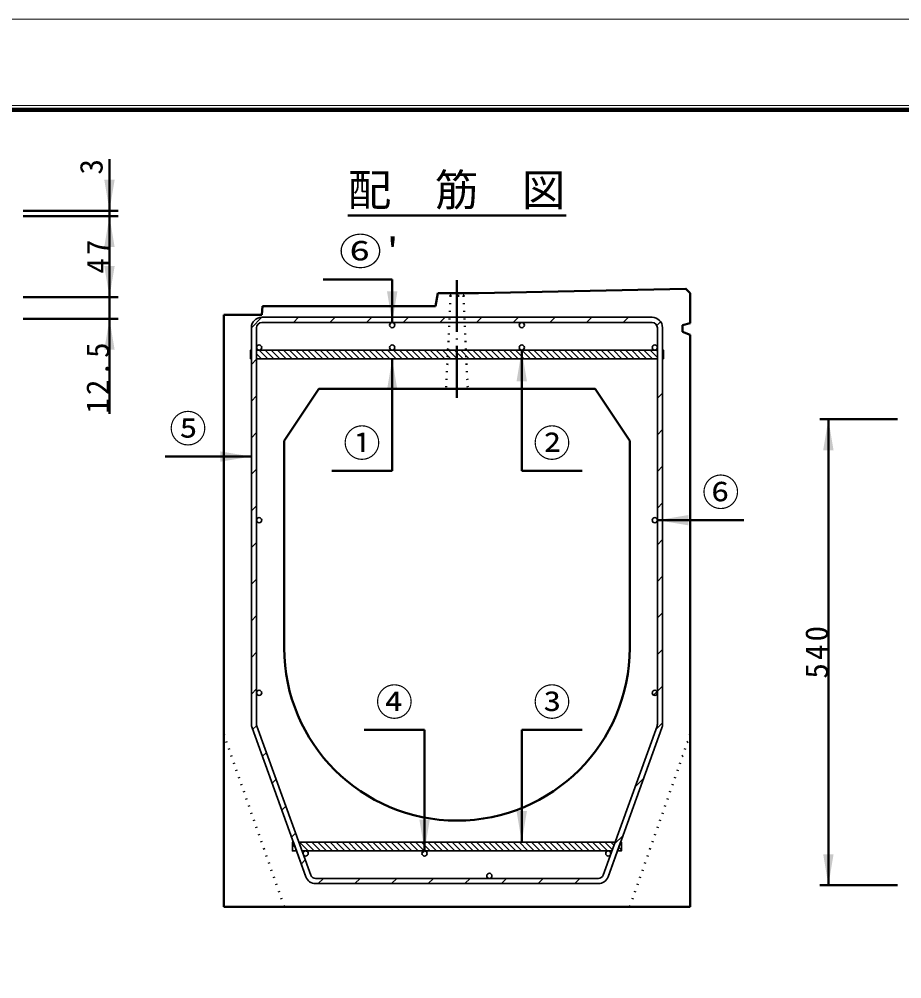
# Model space of a CAD drawing. Units: millimetres, scale not verified. Extents: x -2102 to 2102, y -1485 to 1485.
# Drawn here: x -1209 to -187, y 373 to 1485 of the extents above; entities that cross this region are included whole.
import ezdxf
from ezdxf.enums import TextEntityAlignment as Align

# ---------------------------------------------------------------- set-up
doc = ezdxf.new("R2010")
doc.units = ezdxf.units.MM
doc.header["$LTSCALE"] = 5
doc.linetypes.add('DOTTED', pattern=[1.75, 0.25, -1.5])
doc.linetypes.add('LONG_DASHED_DOTTED', pattern=[15.25, 12, -1.5, 0.25, -1.5])
doc.layers.add('0-0_V-nasSTD', color=7, linetype='Continuous', lineweight=35)
doc.layers.add('0-1_0', color=7, linetype='Continuous', lineweight=50)
doc.styles.add('ＭＳ ゴシック', font='')
doc.styles.get('ＭＳ ゴシック').set_extended_font_data('MS Gothic')

msp = doc.modelspace()

# ---------------------------------------------------------------- linework, layer by layer
at = {"layer": '0-0_V-nasSTD', "lineweight": 50}
for p, q in [((-777.328, 1183.644), (-777.328, 1133.644)), ((-927.328, 1152.691), (-928.328, 1142.691)), ((-972.328, 1142.691), (-928.328, 1142.691))]:
    msp.add_line(p, q, dxfattribs=at)
at = {"layer": '0-0_V-nasSTD'}
for p, q in [((-931.387, 1101.644), (-921.387, 1091.644)), ((-924.316, 1101.644), (-914.316, 1091.644)), ((-917.245, 1101.644), (-907.245, 1091.644)), ((-910.174, 1101.644), (-900.174, 1091.644)), ((-903.103, 1101.644), (-893.103, 1091.644)), ((-896.032, 1101.644), (-886.032, 1091.644)), ((-888.961, 1101.644), (-878.961, 1091.644)), ((-881.89, 1101.644), (-871.89, 1091.644)), ((-874.819, 1101.644), (-864.819, 1091.644)), ((-867.748, 1101.644), (-857.748, 1091.644)), ((-860.677, 1101.644), (-850.677, 1091.644)), ((-853.606, 1101.644), (-843.606, 1091.644)), ((-846.535, 1101.644), (-836.535, 1091.644)), ((-839.463, 1101.644), (-829.463, 1091.644)), ((-832.392, 1101.644), (-822.392, 1091.644)), ((-825.321, 1101.644), (-815.321, 1091.644)), ((-818.25, 1101.644), (-808.25, 1091.644)), ((-811.179, 1101.644), (-801.179, 1091.644)), ((-804.108, 1101.644), (-794.108, 1091.644)), ((-797.037, 1101.644), (-787.037, 1091.644)), ((-789.966, 1101.644), (-779.966, 1091.644)), ((-782.895, 1101.644), (-772.895, 1091.644)), ((-775.824, 1101.644), (-765.824, 1091.644)), ((-768.753, 1101.644), (-758.753, 1091.644)), ((-761.682, 1101.644), (-751.682, 1091.644)), ((-754.611, 1101.644), (-744.611, 1091.644)), ((-747.54, 1101.644), (-737.54, 1091.644)), ((-740.468, 1101.644), (-730.468, 1091.644)), ((-733.397, 1101.644), (-723.397, 1091.644)), ((-726.326, 1101.644), (-716.326, 1091.644)), ((-719.255, 1101.644), (-709.255, 1091.644)), ((-712.184, 1101.644), (-702.184, 1091.644)), ((-705.113, 1101.644), (-695.113, 1091.644)), ((-698.042, 1101.644), (-688.042, 1091.644)), ((-690.971, 1101.644), (-680.971, 1091.644)), ((-683.9, 1101.644), (-673.9, 1091.644)), ((-676.829, 1101.644), (-666.829, 1091.644)), ((-669.758, 1101.644), (-659.758, 1091.644)), ((-662.687, 1101.644), (-652.687, 1091.644)), ((-655.616, 1101.644), (-645.616, 1091.644)), ((-648.545, 1101.644), (-638.545, 1091.644)), ((-641.474, 1101.644), (-631.474, 1091.644)), ((-634.402, 1101.644), (-624.402, 1091.644)), ((-627.331, 1101.644), (-617.331, 1091.644)), ((-620.26, 1101.644), (-610.26, 1091.644)), ((-613.189, 1101.644), (-603.189, 1091.644)), ((-606.118, 1101.644), (-596.118, 1091.644)), ((-599.047, 1101.644), (-589.047, 1091.644)), ((-591.976, 1101.644), (-581.976, 1091.644)), ((-584.905, 1101.644), (-574.905, 1091.644)), ((-577.834, 1101.644), (-567.834, 1091.644)), ((-570.763, 1101.644), (-560.763, 1091.644)), ((-563.692, 1101.644), (-553.692, 1091.644)), ((-556.621, 1101.644), (-546.621, 1091.644)), ((-549.55, 1101.644), (-539.55, 1091.644)), ((-542.479, 1101.644), (-532.479, 1091.644)), ((-535.408, 1101.644), (-525.408, 1091.644)), ((-528.336, 1101.644), (-518.336, 1091.644)), ((-521.265, 1101.644), (-511.265, 1091.644)), ((-514.194, 1101.644), (-504.194, 1091.644)), ((-507.123, 1101.644), (-497.123, 1091.644)), ((-500.052, 1101.644), (-490.052, 1091.644)), ((-492.981, 1101.644), (-482.981, 1091.644)), ((-485.91, 1101.644), (-475.91, 1091.644)), ((-478.839, 1101.644), (-470.328, 1093.133)), ((-471.768, 1101.644), (-470.328, 1100.204)), ((-464.328, 1101.275), (-463.328, 1100.275)), ((-941.328, 1097.442), (-940.328, 1096.442)), ((-940.328, 1091.644), (-941.328, 1091.644)), ((-934.328, 1097.514), (-928.458, 1091.644)), ((-464.328, 1094.204), (-463.328, 1093.204)), ((-892.768, 528.671), (-889.522, 525.426)), ((-519.268, 531.644), (-885.389, 531.644)), ((-884.646, 531.644), (-874.646, 521.644)), ((-877.575, 531.644), (-867.575, 521.644)), ((-870.504, 531.644), (-860.504, 521.644)), ((-863.433, 531.644), (-853.433, 521.644)), ((-856.362, 531.644), (-846.362, 521.644)), ((-849.291, 531.644), (-839.291, 521.644)), ((-842.22, 531.644), (-832.22, 521.644)), ((-835.149, 531.644), (-825.149, 521.644)), ((-828.078, 531.644), (-818.078, 521.644)), ((-821.007, 531.644), (-811.007, 521.644)), ((-813.936, 531.644), (-803.936, 521.644)), ((-806.865, 531.644), (-796.865, 521.644)), ((-799.794, 531.644), (-789.794, 521.644)), ((-792.722, 531.644), (-782.722, 521.644)), ((-785.651, 531.644), (-775.651, 521.644)), ((-778.58, 531.644), (-768.58, 521.644)), ((-771.509, 531.644), (-761.509, 521.644)), ((-764.438, 531.644), (-754.438, 521.644)), ((-757.367, 531.644), (-747.367, 521.644)), ((-750.296, 531.644), (-740.296, 521.644)), ((-743.225, 531.644), (-733.225, 521.644)), ((-736.154, 531.644), (-726.154, 521.644)), ((-729.083, 531.644), (-719.083, 521.644)), ((-722.012, 531.644), (-712.012, 521.644)), ((-714.941, 531.644), (-704.941, 521.644)), ((-707.87, 531.644), (-697.87, 521.644)), ((-700.799, 531.644), (-690.799, 521.644)), ((-693.728, 531.644), (-683.728, 521.644)), ((-686.656, 531.644), (-676.656, 521.644)), ((-679.585, 531.644), (-669.585, 521.644)), ((-672.514, 531.644), (-662.514, 521.644)), ((-665.443, 531.644), (-655.443, 521.644)), ((-658.372, 531.644), (-648.372, 521.644)), ((-651.301, 531.644), (-641.301, 521.644)), ((-644.23, 531.644), (-634.23, 521.644)), ((-637.159, 531.644), (-627.159, 521.644)), ((-630.088, 531.644), (-620.088, 521.644)), ((-623.017, 531.644), (-613.017, 521.644)), ((-615.946, 531.644), (-605.946, 521.644)), ((-608.875, 531.644), (-598.875, 521.644)), ((-601.804, 531.644), (-591.804, 521.644)), ((-594.733, 531.644), (-584.733, 521.644)), ((-587.661, 531.644), (-577.661, 521.644)), ((-580.59, 531.644), (-570.59, 521.644)), ((-573.519, 531.644), (-563.519, 521.644)), ((-566.448, 531.644), (-556.448, 521.644)), ((-559.377, 531.644), (-549.377, 521.644)), ((-552.306, 531.644), (-542.306, 521.644)), ((-545.235, 531.644), (-535.235, 521.644)), ((-538.164, 531.644), (-528.164, 521.644)), ((-531.093, 531.644), (-522.405, 522.956)), ((-524.022, 531.644), (-520.529, 528.151)), ((-515.034, 525.704), (-511.889, 522.559)), ((-513.158, 530.899), (-511.889, 529.63)), ((-881.811, 521.738), (-881.717, 521.644))]:
    msp.add_line(p, q, dxfattribs=at)
at = {"layer": '0-0_V-nasSTD', "lineweight": 18}
for points in [[(-2102.5, -1485), (-2102.5, 1485), (2102.5, 1485), (2102.5, -1485)], [(-2002.5, -1385), (-2002.5, 1385), (2002.5, 1385), (2002.5, -1385)]]:
    msp.add_lwpolyline(points, close=True, dxfattribs=at)
at = {"layer": '0-0_V-nasSTD', "lineweight": 100}
msp.add_lwpolyline([(1997.5, -1380), (1997.5, 1380), (-1997.5, 1380)], dxfattribs=at)
at = {"layer": '0-0_V-nasSTD'}
for points in [[(-464.328, 1101.644), (-463.328, 1101.644), (-463.328, 1091.644), (-464.328, 1091.644), (-464.328, 1127.644)], [(-888.157, 521.644), (-892.768, 521.644), (-892.768, 531.644), (-891.768, 531.644), (-877.296, 491.568)], [(-527.36, 491.568), (-512.889, 531.644), (-511.889, 531.644), (-511.889, 521.644), (-516.5, 521.644)]]:
    msp.add_lwpolyline(points, close=True, dxfattribs=at)
for points in [[(-941.328, 1091.644), (-941.328, 1101.644), (-940.328, 1101.644)], [(-777.328, 1101.644), (-931.328, 1101.644), (-934.328, 1101.644)], [(-470.328, 1101.644), (-473.328, 1101.644), (-626.695, 1101.644), (-691.909, 1101.644), (-702.328, 1101.644), (-712.747, 1101.644), (-777.328, 1101.644)], [(-934.328, 1091.644), (-713.21, 1091.644), (-702.328, 1091.644), (-691.446, 1091.644), (-470.328, 1091.644)], [(-881.777, 521.644), (-877.505, 521.644), (-740.083, 521.644), (-528.091, 521.644), (-522.879, 521.644)]]:
    msp.add_lwpolyline(points, dxfattribs=at)
for points in [[(-1110.642, 1299), (-1104.642, 1263), (-1098.642, 1299)], [(-1110.642, 1221), (-1104.642, 1257), (-1098.642, 1221)], [(-1110.642, 1199), (-1104.642, 1163), (-1098.642, 1199)], [(-783.328, 1169.644), (-777.328, 1133.644), (-771.328, 1169.644)], [(-1110.642, 1102), (-1104.642, 1138), (-1098.642, 1102)], [(-633.328, 1065.644), (-627.328, 1101.644), (-621.328, 1065.644)], [(-783.328, 1055.644), (-777.328, 1091.644), (-771.328, 1055.644)], [(-278.328, 985.691), (-272.328, 1021.691), (-266.328, 985.691)], [(-976.328, 972.346), (-976.328, 984.346), (-940.328, 978.346)], [(-470.328, 904.644), (-434.328, 898.644), (-434.328, 910.644)], [(-633.328, 567.644), (-627.328, 531.644), (-621.328, 567.644)], [(-745.828, 557.644), (-739.828, 521.644), (-733.828, 557.644)], [(-278.328, 517.691), (-272.328, 481.691), (-266.328, 517.691)]]:
    msp.add_solid(points, dxfattribs=at)
at = {"layer": '0-1_0'}
for p, q in [((-1104.642, 1323), (-1104.642, 1263)), ((-1204.642, 1263), (-1094.642, 1263)), ((-1204.642, 1257), (-1094.642, 1257)), ((-1104.642, 1257), (-1104.642, 1263)), ((-1104.642, 1163), (-1104.642, 1257)), ((-828.731, 1257.691), (-575.925, 1257.691)), ((-777.328, 1183.644), (-857.328, 1183.644)), ((-724.328, 1167.691), (-727.328, 1152.691)), ((-724.328, 1167.691), (-677.328, 1167.691)), ((-432.328, 1167.691), (-432.328, 1132.706)), ((-1204.642, 1163), (-1094.642, 1163)), ((-1104.642, 1138), (-1104.642, 1163)), ((-727.328, 1152.691), (-927.328, 1152.691)), ((-1204.642, 1138), (-1094.642, 1138)), ((-1104.642, 1028), (-1104.642, 1138)), ((-972.328, 456.691), (-972.328, 1142.691)), ((-441.328, 1130.691), (-432.328, 1132.706)), ((-441.328, 1122.691), (-441.328, 1130.691)), ((-441.328, 1122.691), (-432.328, 1119.333)), ((-432.328, 456.691), (-432.328, 1119.333)), ((-627.328, 961.644), (-627.328, 1101.644)), ((-777.328, 961.644), (-777.328, 1091.644)), ((-862.328, 1056.691), (-902.328, 996.691)), ((-862.328, 1056.691), (-542.328, 1056.691)), ((-542.328, 1056.691), (-502.328, 996.691)), ((-192.328, 1021.691), (-282.328, 1021.691)), ((-272.328, 481.691), (-272.328, 1021.691)), ((-902.328, 996.691), (-902.328, 756.691)), ((-502.328, 996.691), (-502.328, 756.691)), ((-1040.328, 978.346), (-940.328, 978.346)), ((-777.328, 961.644), (-847.328, 961.644)), ((-627.328, 961.644), (-557.328, 961.644)), ((-370.328, 904.644), (-470.328, 904.644)), ((-809.828, 661.644), (-739.828, 661.644)), ((-739.828, 661.644), (-739.828, 521.644)), ((-627.328, 661.644), (-627.328, 531.644)), ((-557.328, 661.644), (-627.328, 661.644)), ((-192.328, 481.691), (-282.328, 481.691)), ((-972.328, 456.691), (-432.328, 456.691))]:
    msp.add_line(p, q, dxfattribs=at)
at = {"layer": '0-1_0', "linetype": 'LONG_DASHED_DOTTED'}
msp.add_line((-702.328, 1182.691), (-702.328, 1041.691), dxfattribs=at)
at = {"layer": '0-1_0', "linetype": 'DOTTED'}
for p, q in [((-709.828, 1164.691), (-714.828, 1056.691)), ((-694.828, 1164.691), (-689.828, 1056.691)), ((-972.328, 656.691), (-902.328, 456.691)), ((-432.328, 656.691), (-502.328, 456.691))]:
    msp.add_line(p, q, dxfattribs=at)
at = {"layer": '0-1_0', "lineweight": 35}
for p, q in [((-928.174, 1139.644), (-940.328, 1127.49)), ((-928.328, 1139.644), (-476.328, 1139.644)), ((-885.748, 1139.644), (-891.748, 1133.644)), ((-843.321, 1139.644), (-849.321, 1133.644)), ((-800.895, 1139.644), (-806.895, 1133.644)), ((-758.468, 1139.644), (-764.468, 1133.644)), ((-716.042, 1139.644), (-722.042, 1133.644)), ((-673.615, 1139.644), (-679.615, 1133.644)), ((-631.189, 1139.644), (-637.189, 1133.644)), ((-588.763, 1139.644), (-594.763, 1133.644)), ((-546.336, 1139.644), (-552.336, 1133.644)), ((-503.91, 1139.644), (-509.91, 1133.644)), ((-466.541, 1134.587), (-470.909, 1130.219)), ((-940.328, 1127.644), (-940.328, 668.219)), ((-934.328, 1127.644), (-934.328, 668.219)), ((-934.328, 668.219), (-934.328, 1127.644)), ((-476.328, 1133.644), (-928.328, 1133.644)), ((-928.328, 1133.644), (-476.328, 1133.644)), ((-470.328, 668.219), (-470.328, 1127.644)), ((-470.328, 1127.644), (-470.328, 668.219)), ((-464.328, 668.219), (-464.328, 1127.644)), ((-941.328, 1101.644), (-941.328, 1091.644)), ((-940.328, 1101.644), (-941.328, 1101.644)), ((-470.328, 1101.644), (-934.328, 1101.644)), ((-624.396, 1104.011), (-626.695, 1101.711)), ((-941.328, 1091.644), (-940.328, 1091.644)), ((-934.328, 1091.063), (-940.328, 1085.063)), ((-470.328, 1091.644), (-934.328, 1091.644)), ((-464.328, 1091.644), (-463.328, 1091.644)), ((-934.328, 1048.637), (-940.328, 1042.637)), ((-464.328, 1051.946), (-470.328, 1045.946)), ((-934.328, 1006.21), (-940.328, 1000.21)), ((-464.328, 1009.52), (-470.328, 1003.52)), ((-464.328, 967.093), (-470.328, 961.093)), ((-934.328, 963.784), (-940.328, 957.784)), ((-470.328, 918.667), (-464.328, 924.667)), ((-934.328, 921.358), (-940.328, 915.358)), ((-934.328, 878.931), (-940.328, 872.931)), ((-470.328, 876.241), (-464.328, 882.241)), ((-934.328, 836.505), (-940.328, 830.505)), ((-470.328, 833.814), (-464.328, 839.814)), ((-934.328, 794.078), (-940.328, 788.078)), ((-470.328, 791.388), (-464.328, 797.388)), ((-934.328, 751.652), (-940.328, 745.652)), ((-470.328, 748.961), (-464.328, 754.961)), ((-470.328, 706.535), (-464.328, 712.535)), ((-934.328, 709.226), (-940.328, 703.226)), ((-470.726, 706.137), (-474.821, 702.042)), ((-472.058, 662.379), (-464.328, 670.109)), ((-877.296, 491.568), (-939.615, 664.143)), ((-934.19, 666.938), (-938.917, 662.21)), ((-871.653, 493.606), (-933.971, 666.181)), ((-871.653, 493.606), (-933.971, 666.181)), ((-533.004, 493.606), (-470.685, 666.181)), ((-470.685, 666.181), (-533.004, 493.606)), ((-527.36, 491.568), (-465.042, 664.143)), ((-922.974, 635.727), (-927.661, 631.04)), ((-911.718, 604.556), (-916.405, 599.87)), ((-496.038, 595.972), (-486.053, 605.957)), ((-900.462, 573.386), (-905.149, 568.699)), ((-889.206, 542.216), (-893.893, 537.529)), ((-520.018, 529.566), (-510.033, 539.551)), ((-892.768, 531.644), (-891.768, 531.644)), ((-892.768, 531.644), (-892.768, 521.644)), ((-885.389, 531.644), (-519.268, 531.644)), ((-892.768, 521.644), (-888.157, 521.644)), ((-881.777, 521.644), (-522.879, 521.644)), ((-740.083, 521.633), (-742.817, 518.899)), ((-528.091, 521.493), (-530.001, 519.583)), ((-882.637, 506.358), (-877.95, 511.045)), ((-866.009, 489.644), (-538.647, 489.644)), ((-862.925, 483.644), (-856.925, 489.644)), ((-820.499, 483.644), (-814.499, 489.644)), ((-778.072, 483.644), (-772.072, 489.644)), ((-735.646, 483.644), (-729.646, 489.644)), ((-693.219, 483.644), (-687.219, 489.644)), ((-650.793, 483.644), (-644.793, 489.644)), ((-608.367, 483.644), (-602.367, 489.644)), ((-565.94, 483.644), (-559.94, 489.644)), ((-866.009, 483.644), (-538.647, 483.644))]:
    msp.add_line(p, q, dxfattribs=at)
at = {"layer": '0-1_0', "linetype": 'DOTTED'}
for points in [[(-709.828, 1164.691), (-712.828, 1167.691), (-691.828, 1167.691)], [(-709.828, 1164.691), (-694.828, 1164.691), (-691.828, 1167.691)]]:
    msp.add_lwpolyline(points, dxfattribs=at)
at = {"layer": '0-1_0'}
msp.add_lwpolyline([(-677.328, 1167.691), (-437.328, 1172.691), (-432.328, 1167.691)], dxfattribs=at)
at = {"layer": '0-1_0', "lineweight": 35}
for points in [[(-464.328, 1101.644), (-463.328, 1101.644), (-463.328, 1091.644)], [(-512.889, 531.644), (-511.889, 531.644), (-511.889, 521.644), (-516.5, 521.644)], [(-538.647, 489.644), (-538.647, 489.644), (-866.009, 489.644)]]:
    msp.add_lwpolyline(points, dxfattribs=at)
for centre in [(-777.328, 1130.644), (-627.328, 1130.644), (-931.328, 1104.644), (-777.328, 1104.644), (-627.328, 1104.644), (-473.328, 1104.644), (-931.328, 904.644), (-473.328, 904.644), (-931.328, 704.644), (-473.328, 704.644), (-877.505, 518.644), (-739.828, 518.644), (-527.152, 518.644), (-664.828, 492.644)]:
    msp.add_circle(centre, 3, dxfattribs=at)
for centre, radius, start, end in [((-928.328, 1127.644), 12, 90, 180), ((-476.328, 1127.644), 12, 0, 90), ((-928.328, 1127.644), 6, 90, 180), ((-928.328, 1127.644), 6, 90, 180), ((-476.328, 1127.644), 6, 0, 90), ((-476.328, 1127.644), 6, 0, 90), ((-928.328, 668.219), 12, 180, 199.85521), ((-928.328, 668.219), 6, 180, 199.85521), ((-928.328, 668.219), 6, 180, 199.85522), ((-476.328, 668.219), 6, 340.14479, 0), ((-476.328, 668.219), 6, 340.14479, 0.00002), ((-476.328, 668.219), 12, 340.14479, 0), ((-866.009, 495.644), 12, 199.85521, 270), ((-866.009, 495.644), 6, 199.85521, 270), ((-866.009, 495.644), 6, 199.85521, 270), ((-538.647, 495.644), 6, 270, 340.14479), ((-538.647, 495.644), 6, 270, 340.14479), ((-538.647, 495.644), 12, 270, 340.14479)]:
    msp.add_arc(centre, radius, start, end, dxfattribs=at)
at = {"layer": '0-1_0'}
for start, end in [(180, 270), (270, 0)]:
    msp.add_arc((-702.328, 756.691), 200, start, end, dxfattribs=at)

# ---------------------------------------------------------------- texts
at = {"layer": '0-0_V-nasSTD', "style": 'ＭＳ ゴシック'}
msp.add_text('3', height=26.39, rotation=90, dxfattribs=at).set_placement((-1104.642, 1305), align=Align.BOTTOM_LEFT)
for s, height, p in [('配\u3000筋\u3000図', 36.95, (-828.731, 1257.691)), ('⑤', 31.67, (-1035.328, 985.346)), ('①', 31.67, (-833.928, 968.644)), ('②', 31.67, (-613.928, 968.644)), ('⑥', 31.67, (-418.528, 911.644)), ('④', 31.67, (-796.428, 668.644)), ('③', 31.67, (-613.928, 668.644))]:
    msp.add_text(s, height=height, dxfattribs=at).set_placement(p, align=Align.BOTTOM_LEFT)
at = {"layer": '0-0_V-nasSTD', "style": 'ＭＳ ゴシック', "width": 1.15}
msp.add_text("⑥'", height=31.67, dxfattribs=at).set_placement((-838.928, 1190.644), align=Align.BOTTOM_LEFT)
at = {"layer": '0-0_V-nasSTD', "char_height": 26.39, "attachment_point": 7, "rotation": 90, "style": 'ＭＳ ゴシック'}
for s, insert in [('\\T1.2;47', (-1104.642, 1190.2)), ('\\T1.2;12.5', (-1104.642, 1028)), ('\\T1.2;540', (-272.328, 721.091))]:
    msp.add_mtext(s, dxfattribs=dict(at, insert=insert))

doc.saveas('drawing.dxf')
